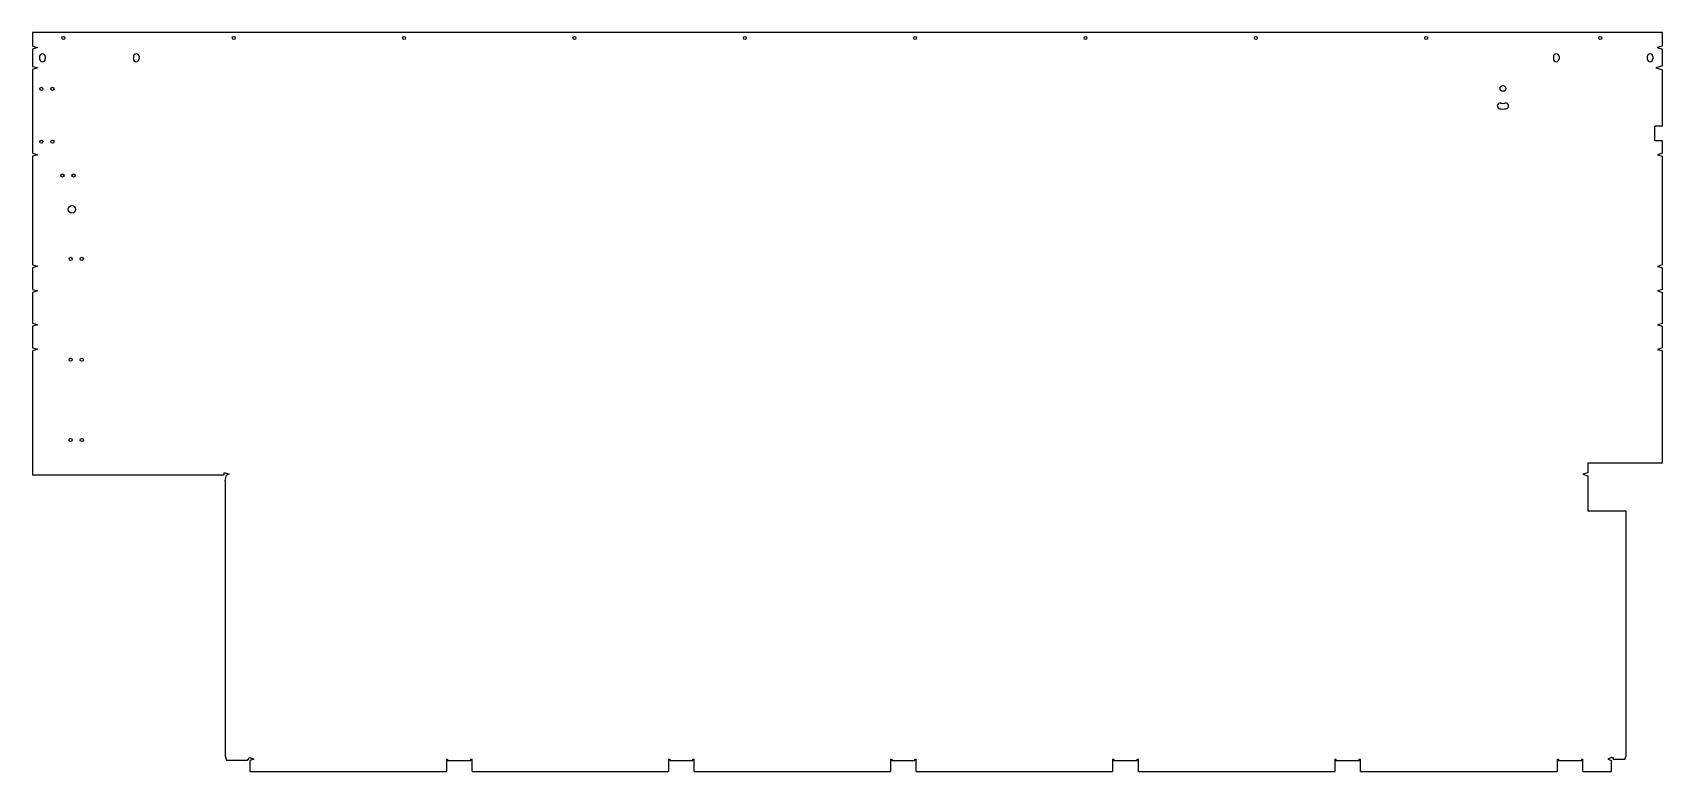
# Model space of a CAD drawing. Extents: x 305 to 3606, y -1703 to -207.
import ezdxf

# ---------------------------------------------------------------- set-up
doc = ezdxf.new("R2010")
doc.units = 0
doc.layers.get('0').update_dxf_attribs({"linetype": 'CONTINUOUS'})

msp = doc.modelspace()

# ---------------------------------------------------------------- linework, layer by layer
for p, q in [((305.1, -206.6), (305.1, -234)), ((3606, -206.6), (305.1, -206.6)), ((3606, -233.8), (3606, -206.6)), ((305.1, -234), (315.1, -237)), ((315.1, -237), (305.1, -240)), ((305.1, -240), (305.1, -275.1)), ((319.3, -255.3), (319.3, -259.8)), ((330.8, -255.3), (330.8, -259.8)), ((509.3, -255.3), (509.3, -259.8)), ((520.8, -255.3), (520.8, -259.8)), ((3385.3, -255.3), (3385.3, -259.8)), ((3396.8, -255.3), (3396.8, -259.8)), ((3575.3, -255.3), (3575.3, -259.8)), ((3586.8, -255.3), (3586.8, -259.8)), ((3606, -233.8), (3595.4, -237)), ((3595.4, -237), (3606, -240.2)), ((3606, -274.2), (3606, -240.2)), ((305.1, -275.1), (315.1, -278.1)), ((315.1, -278.1), (305.1, -281.1)), ((305.1, -281.1), (305.1, -451.1)), ((3606, -274.2), (3593, -278.1)), ((3593, -278.1), (3606, -282)), ((3606, -396.2), (3606, -282)), ((3606, -396.2), (3591, -396.2)), ((3591, -426.2), (3591, -396.2)), ((3606, -426.2), (3591, -426.2)), ((3606, -451.2), (3606, -426.2)), ((305.1, -451.1), (315.1, -454.1)), ((315.1, -454.1), (305.1, -457.1)), ((305.1, -457.1), (305.1, -677.1)), ((3606, -451.2), (3596, -454.2)), ((3596, -454.2), (3606, -457.2)), ((3606, -677.2), (3606, -457.2)), ((305.1, -677.1), (315.1, -680.1)), ((315.1, -680.1), (305.1, -683.1)), ((305.1, -683.1), (305.1, -726.9)), ((3606, -677.2), (3596, -680.2)), ((3596, -680.2), (3606, -683.2)), ((3606, -727), (3606, -683.2)), ((305.1, -726.9), (315.1, -729.9)), ((315.1, -729.9), (305.1, -732.9)), ((305.1, -732.9), (305.1, -795.4)), ((3606, -727), (3596, -730)), ((3596, -730), (3606, -733)), ((3606, -795.6), (3606, -733)), ((305.1, -795.4), (315.1, -798.4)), ((315.1, -798.4), (305.1, -801.4)), ((305.1, -801.4), (305.1, -845.2)), ((3606, -795.6), (3596, -798.6)), ((3596, -798.6), (3606, -801.6)), ((3606, -845.4), (3606, -801.6)), ((305.1, -845.2), (315.1, -848.2)), ((315.1, -848.2), (305.1, -851.2)), ((305.1, -851.2), (305.1, -1103.3)), ((3606, -845.4), (3596, -848.4)), ((3596, -848.4), (3606, -851.4)), ((3606, -1078.2), (3606, -851.4)), ((3455, -1078.3), (3606, -1078.2)), ((3455, -1078.3), (3455, -1098.4)), ((692.7, -1103.3), (305.1, -1103.3)), ((692.7, -1098.3), (695.1, -1098.3)), ((692.7, -1098.3), (692.7, -1103.3)), ((695.1, -1098.3), (703.1, -1101.3)), ((695.1, -1113.8), (698.1, -1103.2)), ((695.1, -1113.8), (695.1, -1671.6)), ((703.1, -1101.3), (698.1, -1103.2)), ((3455, -1098.4), (3445.2, -1101.3)), ((3445.2, -1101.3), (3455, -1104.2)), ((3455, -1104.2), (3455, -1175.3)), ((3455, -1175.3), (3532, -1175.3)), ((3532, -1175.3), (3532, -1673.3)), ((695.1, -1671.6), (698.1, -1680.3)), ((698.1, -1680.3), (740.4, -1680.3)), ((740.4, -1680.3), (745.1, -1675.2)), ((745.1, -1675.2), (753.1, -1678.2)), ((753.1, -1678.2), (745.1, -1681.2)), ((745.1, -1681.2), (745.1, -1703.3)), ((1143.1, -1678.3), (1145.6, -1678.3)), ((1143.1, -1678.3), (1143.1, -1703.3)), ((1145.6, -1678.3), (1145.6, -1681.3)), ((1145.6, -1681.3), (1192.6, -1681.3)), ((1192.6, -1678.3), (1195.1, -1678.3)), ((1192.6, -1681.3), (1192.6, -1678.3)), ((1195.1, -1703.3), (1195.1, -1678.3)), ((1592.9, -1678.3), (1595.4, -1678.3)), ((1592.9, -1678.3), (1592.9, -1703.3)), ((1595.4, -1678.3), (1595.4, -1681.3)), ((1595.4, -1681.3), (1642.4, -1681.3)), ((1642.4, -1678.3), (1644.9, -1678.3)), ((1642.4, -1681.3), (1642.4, -1678.3)), ((1644.9, -1703.3), (1644.9, -1678.3)), ((2042.7, -1678.3), (2045.2, -1678.3)), ((2042.7, -1678.3), (2042.7, -1703.3)), ((2045.2, -1678.3), (2045.2, -1681.3)), ((2045.2, -1681.3), (2092.2, -1681.3)), ((2092.2, -1678.3), (2094.7, -1678.3)), ((2092.2, -1681.3), (2092.2, -1678.3)), ((2094.7, -1703.3), (2094.7, -1678.3)), ((2492.6, -1678.3), (2495.1, -1678.3)), ((2492.6, -1678.3), (2492.6, -1703.3)), ((2495.1, -1678.3), (2495.1, -1681.3)), ((2495.1, -1681.3), (2542.1, -1681.3)), ((2542.1, -1678.3), (2544.6, -1678.3)), ((2542.1, -1681.3), (2542.1, -1678.3)), ((2544.6, -1703.3), (2544.6, -1678.3)), ((2942.4, -1678.3), (2942.4, -1703.3)), ((2942.4, -1678.3), (2944.9, -1678.3)), ((2944.9, -1678.3), (2944.9, -1681.3)), ((2944.9, -1681.3), (2991.9, -1681.3)), ((2991.9, -1678.3), (2994.4, -1678.3)), ((2991.9, -1681.3), (2991.9, -1678.3)), ((2994.4, -1703.3), (2994.4, -1678.3)), ((3393, -1678.3), (3395.5, -1678.3)), ((3393, -1678.3), (3393, -1703.3)), ((3395.5, -1678.3), (3395.5, -1681.3)), ((3395.5, -1681.3), (3442.5, -1681.3)), ((3442.5, -1678.3), (3445, -1678.3)), ((3442.5, -1681.3), (3442.5, -1678.3)), ((3445, -1703.3), (3445, -1678.3)), ((3503.2, -1675.3), (3495.2, -1678.3)), ((3495.2, -1678.3), (3503.2, -1681.3)), ((3503.2, -1675.3), (3506.2, -1675.3)), ((3503.2, -1703.3), (3503.2, -1681.3)), ((3506.2, -1675.3), (3506.2, -1679.5)), ((3527.9, -1679.5), (3506.2, -1679.5)), ((3529.7, -1679.5), (3527.9, -1679.5)), ((3529.7, -1679.5), (3532, -1673.3)), ((745.1, -1703.3), (1143.1, -1703.3)), ((1195.1, -1703.3), (1592.9, -1703.3)), ((1644.9, -1703.3), (2042.7, -1703.3)), ((2094.7, -1703.3), (2492.6, -1703.3)), ((2544.6, -1703.3), (2942.4, -1703.3)), ((2994.4, -1703.3), (3393, -1703.3)), ((3445, -1703.3), (3503.2, -1703.3))]:
    msp.add_line(p, q)
for centre, radius in [((367.6, -217.5), 3), ((712.6, -217.5), 3), ((1057.6, -217.5), 3), ((1402.6, -217.5), 3), ((1747.6, -217.5), 3), ((2092.6, -217.5), 3), ((2437.6, -217.5), 3), ((2782.6, -217.5), 3), ((3127.6, -217.5), 3), ((3480.3, -217.6), 3), ((322.8, -320.6), 3.25), ((345.3, -320.6), 3.25), ((3283, -319.7), 5.75), ((322.8, -427.5), 3.25), ((345.3, -427.5), 3.25), ((365.6, -496.1), 3.25), ((388.1, -496.1), 3.25), ((384.7, -564.7), 7.5), ((382.2, -665), 3.25), ((404.7, -665), 3.25), ((382.2, -869.3), 3.25), ((404.7, -869.3), 3.25), ((382.2, -1032), 3.25), ((404.7, -1032), 3.25)]:
    msp.add_circle(centre, radius)
for centre, radius, start, end in [((325.1, -255.3), 5.75, 0, 180), ((325.1, -259.8), 5.75, 180, 0), ((515.1, -255.3), 5.75, 0, 180), ((515.1, -259.8), 5.75, 180, 0), ((3391, -255.3), 5.75, 0, 180), ((3391, -259.8), 5.75, 180, 0), ((3581, -255.3), 5.75, 0, 180), ((3581, -259.8), 5.75, 180, 0), ((3277.3, -355.2), 5.75, 80.8388, 260.8388), ((3283, -319.7), 41.7, 260.8388, 279.1612), ((3283, -319.7), 30.3, 260.8388, 279.1612), ((3288.8, -355.2), 5.75, 279.1612, 99.1612)]:
    msp.add_arc(centre, radius, start, end)

doc.saveas('drawing.dxf')
